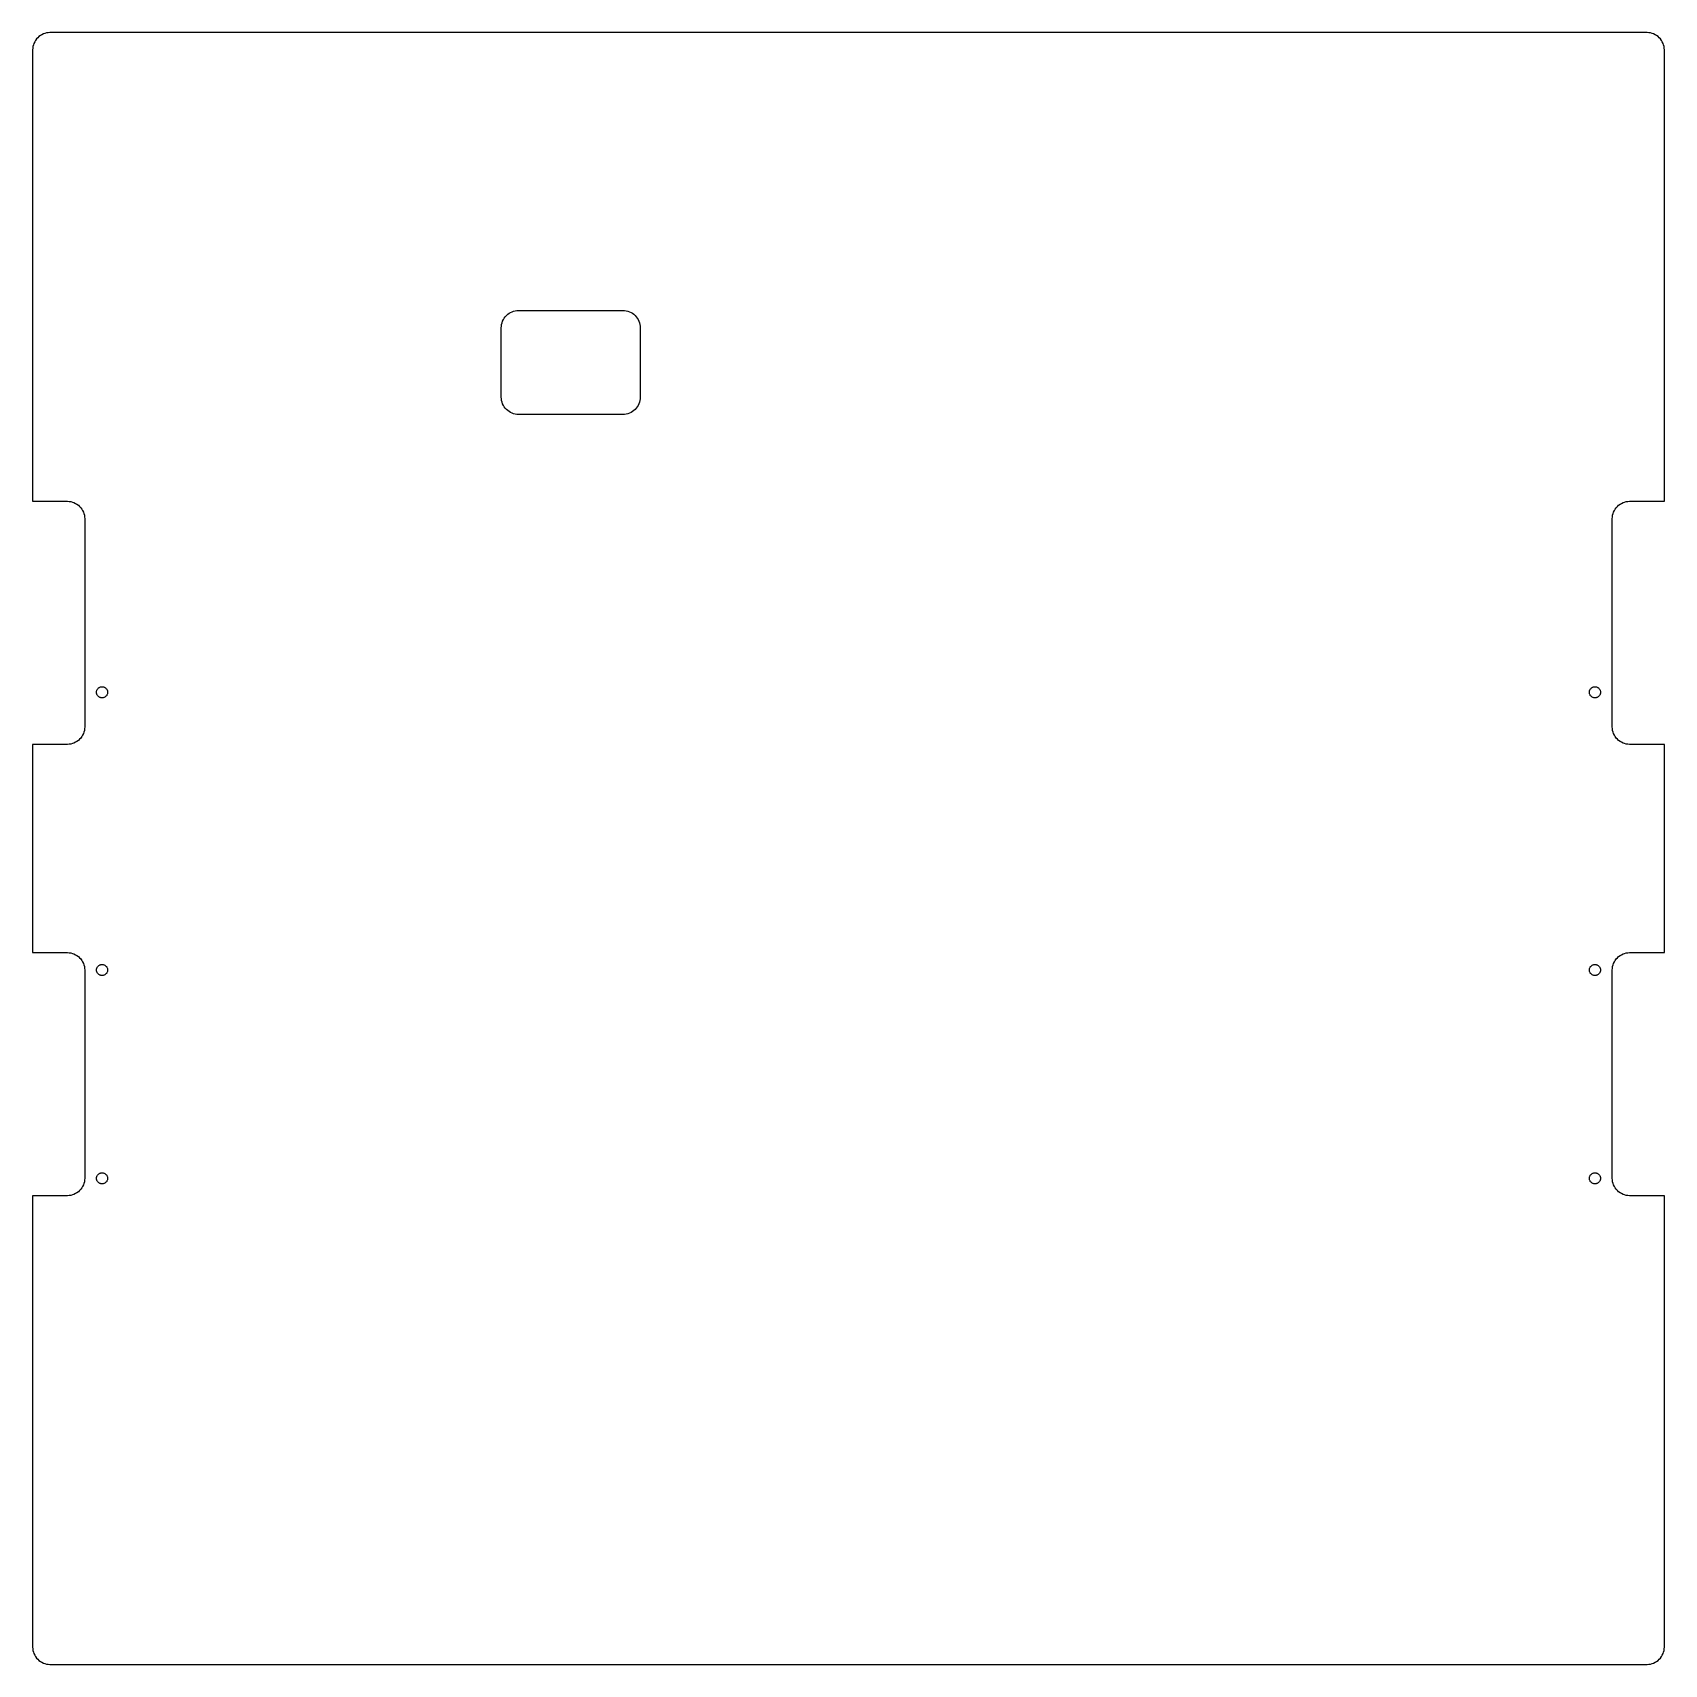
# Model space of a CAD drawing. Header units: metres. Extents: x -235 to 235, y -235 to 235.
import ezdxf

# ---------------------------------------------------------------- set-up
doc = ezdxf.new("R2010")
doc.units = ezdxf.units.M

msp = doc.modelspace()

# ---------------------------------------------------------------- linework, layer by layer
for p, q in [((-230, 235), (-230.49, 234.976)), ((230, 235), (-230, 235)), ((230.49, 234.976), (230, 235)), ((-234.976, 230.49), (-235, 230)), ((-234.904, 230.975), (-234.976, 230.49)), ((-234.785, 231.451), (-234.904, 230.975)), ((-234.619, 231.913), (-234.785, 231.451)), ((-234.41, 232.357), (-234.619, 231.913)), ((-234.157, 232.778), (-234.41, 232.357)), ((-233.865, 233.172), (-234.157, 232.778)), ((-233.536, 233.536), (-233.865, 233.172)), ((-233.172, 233.865), (-233.536, 233.536)), ((-232.778, 234.157), (-233.172, 233.865)), ((-232.357, 234.41), (-232.778, 234.157)), ((-231.913, 234.619), (-232.357, 234.41)), ((-231.451, 234.785), (-231.913, 234.619)), ((-230.975, 234.904), (-231.451, 234.785)), ((-230.49, 234.976), (-230.975, 234.904)), ((230.975, 234.904), (230.49, 234.976)), ((231.451, 234.785), (230.975, 234.904)), ((231.913, 234.619), (231.451, 234.785)), ((232.357, 234.41), (231.913, 234.619)), ((232.778, 234.157), (232.357, 234.41)), ((233.172, 233.865), (232.778, 234.157)), ((233.536, 233.536), (233.172, 233.865)), ((233.865, 233.172), (233.536, 233.536)), ((234.157, 232.778), (233.865, 233.172)), ((234.41, 232.357), (234.157, 232.778)), ((234.619, 231.913), (234.41, 232.357)), ((234.785, 231.451), (234.619, 231.913)), ((234.904, 230.975), (234.785, 231.451)), ((234.976, 230.49), (234.904, 230.975)), ((235, 230), (234.976, 230.49)), ((-235, 230), (-235, 100)), ((235, 100), (235, 230)), ((-100, 150), (-99.9759, 150.49)), ((-99.9759, 150.49), (-99.9039, 150.975)), ((-99.9039, 150.975), (-99.7847, 151.451)), ((-99.7847, 151.451), (-99.6194, 151.913)), ((-99.6194, 151.913), (-99.4096, 152.357)), ((-99.4096, 152.357), (-99.1573, 152.778)), ((-99.1573, 152.778), (-98.8651, 153.172)), ((-98.8651, 153.172), (-98.5355, 153.536)), ((-98.5355, 153.536), (-98.172, 153.865)), ((-98.172, 153.865), (-97.7778, 154.157)), ((-97.7778, 154.157), (-97.357, 154.41)), ((-97.357, 154.41), (-96.9134, 154.619)), ((-96.9134, 154.619), (-96.4514, 154.785)), ((-96.4514, 154.785), (-95.9754, 154.904)), ((-95.9754, 154.904), (-95.4901, 154.976)), ((-95.4901, 154.976), (-95, 155)), ((-95, 155), (-65, 155)), ((-65, 155), (-64.5099, 154.976)), ((-64.5099, 154.976), (-64.0246, 154.904)), ((-64.0246, 154.904), (-63.5486, 154.785)), ((-63.5486, 154.785), (-63.0866, 154.619)), ((-63.0866, 154.619), (-62.643, 154.41)), ((-62.643, 154.41), (-62.2221, 154.157)), ((-62.2221, 154.157), (-61.828, 153.865)), ((-61.828, 153.865), (-61.4645, 153.536)), ((-61.4645, 153.536), (-61.1349, 153.172)), ((-61.1349, 153.172), (-60.8427, 152.778)), ((-60.8427, 152.778), (-60.5904, 152.357)), ((-60.5904, 152.357), (-60.3806, 151.913)), ((-60.3806, 151.913), (-60.2153, 151.451)), ((-60.2153, 151.451), (-60.0961, 150.975)), ((-60.0961, 150.975), (-60.0241, 150.49)), ((-60.0241, 150.49), (-60, 150)), ((-100, 130), (-100, 150)), ((-60, 150), (-60, 130)), ((-99.9759, 129.51), (-100, 130)), ((-99.9039, 129.025), (-99.9759, 129.51)), ((-99.7847, 128.549), (-99.9039, 129.025)), ((-99.6194, 128.087), (-99.7847, 128.549)), ((-99.4096, 127.643), (-99.6194, 128.087)), ((-99.1573, 127.222), (-99.4096, 127.643)), ((-98.8651, 126.828), (-99.1573, 127.222)), ((-60.8427, 127.222), (-61.1349, 126.828)), ((-60.5904, 127.643), (-60.8427, 127.222)), ((-60.3806, 128.087), (-60.5904, 127.643)), ((-60.2153, 128.549), (-60.3806, 128.087)), ((-60.0961, 129.025), (-60.2153, 128.549)), ((-60.0241, 129.51), (-60.0961, 129.025)), ((-60, 130), (-60.0241, 129.51)), ((-98.5355, 126.464), (-98.8651, 126.828)), ((-98.172, 126.135), (-98.5355, 126.464)), ((-97.7778, 125.843), (-98.172, 126.135)), ((-97.357, 125.59), (-97.7778, 125.843)), ((-96.9134, 125.381), (-97.357, 125.59)), ((-96.4514, 125.215), (-96.9134, 125.381)), ((-95.9754, 125.096), (-96.4514, 125.215)), ((-95.4901, 125.024), (-95.9754, 125.096)), ((-95, 125), (-95.4901, 125.024)), ((-65, 125), (-95, 125)), ((-64.5099, 125.024), (-65, 125)), ((-64.0246, 125.096), (-64.5099, 125.024)), ((-63.5486, 125.215), (-64.0246, 125.096)), ((-63.0866, 125.381), (-63.5486, 125.215)), ((-62.643, 125.59), (-63.0866, 125.381)), ((-62.2221, 125.843), (-62.643, 125.59)), ((-61.828, 126.135), (-62.2221, 125.843)), ((-61.4645, 126.464), (-61.828, 126.135)), ((-61.1349, 126.828), (-61.4645, 126.464)), ((-235, 100), (-225, 100)), ((-225, 100), (-224.51, 99.9759)), ((-224.51, 99.9759), (-224.025, 99.9039)), ((-224.025, 99.9039), (-223.549, 99.7847)), ((-223.549, 99.7847), (-223.087, 99.6194)), ((-223.087, 99.6194), (-222.643, 99.4096)), ((-222.643, 99.4096), (-222.222, 99.1573)), ((-222.222, 99.1573), (-221.828, 98.8651)), ((-221.828, 98.8651), (-221.464, 98.5355)), ((221.464, 98.5355), (221.828, 98.8651)), ((221.828, 98.8651), (222.222, 99.1573)), ((222.222, 99.1573), (222.643, 99.4096)), ((222.643, 99.4096), (223.087, 99.6194)), ((223.087, 99.6194), (223.549, 99.7847)), ((223.549, 99.7847), (224.025, 99.9039)), ((224.025, 99.9039), (224.51, 99.9759)), ((224.51, 99.9759), (225, 100)), ((225, 100), (235, 100)), ((-221.464, 98.5355), (-221.135, 98.172)), ((-221.135, 98.172), (-220.843, 97.7778)), ((-220.843, 97.7778), (-220.59, 97.357)), ((-220.59, 97.357), (-220.381, 96.9134)), ((-220.381, 96.9134), (-220.215, 96.4514)), ((-220.215, 96.4514), (-220.096, 95.9754)), ((-220.096, 95.9754), (-220.024, 95.4901)), ((-220.024, 95.4901), (-220, 95)), ((-220, 95), (-220, 35)), ((220, 95), (220.024, 95.4901)), ((220, 35), (220, 95)), ((220.024, 95.4901), (220.096, 95.9754)), ((220.096, 95.9754), (220.215, 96.4514)), ((220.215, 96.4514), (220.381, 96.9134)), ((220.381, 96.9134), (220.59, 97.357)), ((220.59, 97.357), (220.843, 97.7778)), ((220.843, 97.7778), (221.135, 98.172)), ((221.135, 98.172), (221.464, 98.5355)), ((-216.6, 45), (-216.592, 45.1568)), ((-216.592, 44.8432), (-216.6, 45)), ((-216.592, 45.1568), (-216.569, 45.3121)), ((-216.569, 44.6879), (-216.592, 44.8432)), ((-216.569, 45.3121), (-216.531, 45.4644)), ((-216.531, 44.5355), (-216.569, 44.6879)), ((-216.531, 45.4644), (-216.478, 45.6123)), ((-216.478, 44.3877), (-216.531, 44.5355)), ((-216.478, 45.6123), (-216.411, 45.7542)), ((-216.411, 44.2458), (-216.478, 44.3877)), ((-216.411, 45.7542), (-216.33, 45.8889)), ((-216.33, 44.1111), (-216.411, 44.2458)), ((-216.33, 45.8889), (-216.237, 46.015)), ((-216.237, 43.985), (-216.33, 44.1111)), ((-216.237, 46.015), (-216.131, 46.1314)), ((-216.131, 43.8686), (-216.237, 43.985)), ((-216.131, 46.1314), (-216.015, 46.2368)), ((-216.015, 43.7632), (-216.131, 43.8686)), ((-216.015, 46.2368), (-215.889, 46.3304)), ((-215.889, 43.6696), (-216.015, 43.7632)), ((-215.889, 46.3304), (-215.754, 46.4111)), ((-215.754, 43.5889), (-215.889, 43.6696)), ((-215.754, 46.4111), (-215.612, 46.4782)), ((-215.612, 43.5218), (-215.754, 43.5889)), ((-215.612, 46.4782), (-215.464, 46.5311)), ((-215.464, 43.4689), (-215.612, 43.5218)), ((-215.464, 46.5311), (-215.312, 46.5692)), ((-215.312, 43.4307), (-215.464, 43.4689)), ((-215.312, 46.5692), (-215.157, 46.5923)), ((-215.157, 43.4077), (-215.312, 43.4307)), ((-215.157, 46.5923), (-215, 46.6)), ((-215, 43.4), (-215.157, 43.4077)), ((-215, 46.6), (-214.843, 46.5923)), ((-214.843, 43.4077), (-215, 43.4)), ((-214.843, 46.5923), (-214.688, 46.5692)), ((-214.688, 43.4307), (-214.843, 43.4077)), ((-214.688, 46.5692), (-214.536, 46.5311)), ((-214.536, 43.4689), (-214.688, 43.4307)), ((-214.536, 46.5311), (-214.388, 46.4782)), ((-214.388, 43.5218), (-214.536, 43.4689)), ((-214.388, 46.4782), (-214.246, 46.4111)), ((-214.246, 43.5889), (-214.388, 43.5218)), ((-214.246, 46.4111), (-214.111, 46.3304)), ((-214.111, 43.6696), (-214.246, 43.5889)), ((-214.111, 46.3304), (-213.985, 46.2368)), ((-213.985, 43.7632), (-214.111, 43.6696)), ((-213.985, 46.2368), (-213.869, 46.1314)), ((-213.869, 43.8686), (-213.985, 43.7632)), ((-213.869, 46.1314), (-213.763, 46.015)), ((-213.763, 43.985), (-213.869, 43.8686)), ((-213.763, 46.015), (-213.67, 45.8889)), ((-213.67, 44.1111), (-213.763, 43.985)), ((-213.67, 45.8889), (-213.589, 45.7542)), ((-213.589, 44.2458), (-213.67, 44.1111)), ((-213.589, 45.7542), (-213.522, 45.6123)), ((-213.522, 44.3877), (-213.589, 44.2458)), ((-213.522, 45.6123), (-213.469, 45.4644)), ((-213.469, 44.5355), (-213.522, 44.3877)), ((-213.469, 45.4644), (-213.431, 45.3121)), ((-213.431, 44.6879), (-213.469, 44.5355)), ((-213.431, 45.3121), (-213.408, 45.1568)), ((-213.408, 44.8432), (-213.431, 44.6879)), ((-213.408, 45.1568), (-213.4, 45)), ((-213.4, 45), (-213.408, 44.8432)), ((213.4, 45), (213.408, 45.1568)), ((213.408, 44.8432), (213.4, 45)), ((213.408, 45.1568), (213.431, 45.3121)), ((213.431, 44.6879), (213.408, 44.8432)), ((213.431, 45.3121), (213.469, 45.4644)), ((213.469, 44.5355), (213.431, 44.6879)), ((213.469, 45.4644), (213.522, 45.6123)), ((213.522, 44.3877), (213.469, 44.5355)), ((213.522, 45.6123), (213.589, 45.7542)), ((213.589, 44.2458), (213.522, 44.3877)), ((213.589, 45.7542), (213.67, 45.8889)), ((213.67, 44.1111), (213.589, 44.2458)), ((213.67, 45.8889), (213.763, 46.015)), ((213.763, 43.985), (213.67, 44.1111)), ((213.763, 46.015), (213.869, 46.1314)), ((213.869, 43.8686), (213.763, 43.985)), ((213.869, 46.1314), (213.985, 46.2368)), ((213.985, 43.7632), (213.869, 43.8686)), ((213.985, 46.2368), (214.111, 46.3304)), ((214.111, 43.6696), (213.985, 43.7632)), ((214.111, 46.3304), (214.246, 46.4111)), ((214.246, 43.5889), (214.111, 43.6696)), ((214.246, 46.4111), (214.388, 46.4782)), ((214.388, 43.5218), (214.246, 43.5889)), ((214.388, 46.4782), (214.536, 46.5311)), ((214.536, 43.4689), (214.388, 43.5218)), ((214.536, 46.5311), (214.688, 46.5692)), ((214.688, 43.4307), (214.536, 43.4689)), ((214.688, 46.5692), (214.843, 46.5923)), ((214.843, 43.4077), (214.688, 43.4307)), ((214.843, 46.5923), (215, 46.6)), ((215, 43.4), (214.843, 43.4077)), ((215, 46.6), (215.157, 46.5923)), ((215.157, 43.4077), (215, 43.4)), ((215.157, 46.5923), (215.312, 46.5692)), ((215.312, 43.4307), (215.157, 43.4077)), ((215.312, 46.5692), (215.464, 46.5311)), ((215.464, 43.4689), (215.312, 43.4307)), ((215.464, 46.5311), (215.612, 46.4782)), ((215.612, 43.5218), (215.464, 43.4689)), ((215.612, 46.4782), (215.754, 46.4111)), ((215.754, 43.5889), (215.612, 43.5218)), ((215.754, 46.4111), (215.889, 46.3304)), ((215.889, 43.6696), (215.754, 43.5889)), ((215.889, 46.3304), (216.015, 46.2368)), ((216.015, 43.7632), (215.889, 43.6696)), ((216.015, 46.2368), (216.131, 46.1314)), ((216.131, 43.8686), (216.015, 43.7632)), ((216.131, 46.1314), (216.237, 46.015)), ((216.237, 43.985), (216.131, 43.8686)), ((216.237, 46.015), (216.33, 45.8889)), ((216.33, 44.1111), (216.237, 43.985)), ((216.33, 45.8889), (216.411, 45.7542)), ((216.411, 44.2458), (216.33, 44.1111)), ((216.411, 45.7542), (216.478, 45.6123)), ((216.478, 44.3877), (216.411, 44.2458)), ((216.478, 45.6123), (216.531, 45.4644)), ((216.531, 44.5355), (216.478, 44.3877)), ((216.531, 45.4644), (216.569, 45.3121)), ((216.569, 44.6879), (216.531, 44.5355)), ((216.569, 45.3121), (216.592, 45.1568)), ((216.592, 44.8432), (216.569, 44.6879)), ((216.592, 45.1568), (216.6, 45)), ((216.6, 45), (216.592, 44.8432)), ((-220.381, 33.0866), (-220.59, 32.643)), ((-220.215, 33.5486), (-220.381, 33.0866)), ((-220.096, 34.0245), (-220.215, 33.5486)), ((-220.024, 34.5099), (-220.096, 34.0245)), ((-220, 35), (-220.024, 34.5099)), ((220.024, 34.5099), (220, 35)), ((220.096, 34.0245), (220.024, 34.5099)), ((220.215, 33.5486), (220.096, 34.0245)), ((220.381, 33.0866), (220.215, 33.5486)), ((220.59, 32.643), (220.381, 33.0866)), ((-225, 30), (-235, 30)), ((-235, 30), (-235, -30)), ((-224.51, 30.0241), (-225, 30)), ((-224.025, 30.0961), (-224.51, 30.0241)), ((-223.549, 30.2153), (-224.025, 30.0961)), ((-223.087, 30.3806), (-223.549, 30.2153)), ((-222.643, 30.5904), (-223.087, 30.3806)), ((-222.222, 30.8427), (-222.643, 30.5904)), ((-221.828, 31.1349), (-222.222, 30.8427)), ((-221.464, 31.4645), (-221.828, 31.1349)), ((-221.135, 31.828), (-221.464, 31.4645)), ((-220.843, 32.2221), (-221.135, 31.828)), ((-220.59, 32.643), (-220.843, 32.2221)), ((220.843, 32.2221), (220.59, 32.643)), ((221.135, 31.828), (220.843, 32.2221)), ((221.464, 31.4645), (221.135, 31.828)), ((221.828, 31.1349), (221.464, 31.4645)), ((222.222, 30.8427), (221.828, 31.1349)), ((222.643, 30.5904), (222.222, 30.8427)), ((223.087, 30.3806), (222.643, 30.5904)), ((223.549, 30.2153), (223.087, 30.3806)), ((224.025, 30.0961), (223.549, 30.2153)), ((224.51, 30.0241), (224.025, 30.0961)), ((225, 30), (224.51, 30.0241)), ((235, 30), (225, 30)), ((235, -30), (235, 30)), ((-235, -30), (-225, -30)), ((-225, -30), (-224.51, -30.0241)), ((-224.51, -30.0241), (-224.025, -30.0961)), ((-224.025, -30.0961), (-223.549, -30.2153)), ((-223.549, -30.2153), (-223.087, -30.3806)), ((-223.087, -30.3806), (-222.643, -30.5904)), ((-222.643, -30.5904), (-222.222, -30.8427)), ((-222.222, -30.8427), (-221.828, -31.1349)), ((-221.828, -31.1349), (-221.464, -31.4645)), ((-221.464, -31.4645), (-221.135, -31.828)), ((-221.135, -31.828), (-220.843, -32.2221)), ((-220.843, -32.2221), (-220.59, -32.643)), ((-220.59, -32.643), (-220.381, -33.0866)), ((220.381, -33.0866), (220.59, -32.643)), ((220.59, -32.643), (220.843, -32.2221)), ((220.843, -32.2221), (221.135, -31.828)), ((221.135, -31.828), (221.464, -31.4645)), ((221.464, -31.4645), (221.828, -31.1349)), ((221.828, -31.1349), (222.222, -30.8427)), ((222.222, -30.8427), (222.643, -30.5904)), ((222.643, -30.5904), (223.087, -30.3806)), ((223.087, -30.3806), (223.549, -30.2153)), ((223.549, -30.2153), (224.025, -30.0961)), ((224.025, -30.0961), (224.51, -30.0241)), ((224.51, -30.0241), (225, -30)), ((225, -30), (235, -30)), ((-220.381, -33.0866), (-220.215, -33.5486)), ((-220.215, -33.5486), (-220.096, -34.0245)), ((-220.096, -34.0245), (-220.024, -34.5099)), ((-220.024, -34.5099), (-220, -35)), ((-220, -35), (-220, -95)), ((-216.6, -35), (-216.592, -34.8432)), ((-216.592, -35.1568), (-216.6, -35)), ((-216.592, -34.8432), (-216.569, -34.6879)), ((-216.569, -35.3121), (-216.592, -35.1568)), ((-216.569, -34.6879), (-216.531, -34.5355)), ((-216.531, -35.4644), (-216.569, -35.3121)), ((-216.531, -34.5355), (-216.478, -34.3877)), ((-216.478, -35.6123), (-216.531, -35.4644)), ((-216.478, -34.3877), (-216.411, -34.2458)), ((-216.411, -35.7542), (-216.478, -35.6123)), ((-216.411, -34.2458), (-216.33, -34.1111)), ((-216.33, -35.8889), (-216.411, -35.7542)), ((-216.33, -34.1111), (-216.237, -33.985)), ((-216.237, -36.015), (-216.33, -35.8889)), ((-216.237, -33.985), (-216.131, -33.8686)), ((-216.131, -36.1314), (-216.237, -36.015)), ((-216.131, -33.8686), (-216.015, -33.7632)), ((-216.015, -36.2368), (-216.131, -36.1314)), ((-216.015, -33.7632), (-215.889, -33.6696)), ((-215.889, -36.3304), (-216.015, -36.2368)), ((-215.889, -33.6696), (-215.754, -33.5889)), ((-215.754, -36.4111), (-215.889, -36.3304)), ((-215.754, -33.5889), (-215.612, -33.5218)), ((-215.612, -36.4782), (-215.754, -36.4111)), ((-215.612, -33.5218), (-215.464, -33.4689)), ((-215.464, -36.5311), (-215.612, -36.4782)), ((-215.464, -33.4689), (-215.312, -33.4307)), ((-215.312, -36.5692), (-215.464, -36.5311)), ((-215.312, -33.4307), (-215.157, -33.4077)), ((-215.157, -36.5923), (-215.312, -36.5692)), ((-215.157, -33.4077), (-215, -33.4)), ((-215, -36.6), (-215.157, -36.5923)), ((-215, -33.4), (-214.843, -33.4077)), ((-214.843, -36.5923), (-215, -36.6)), ((-214.843, -33.4077), (-214.688, -33.4307)), ((-214.688, -36.5692), (-214.843, -36.5923)), ((-214.688, -33.4307), (-214.536, -33.4689)), ((-214.536, -36.5311), (-214.688, -36.5692)), ((-214.536, -33.4689), (-214.388, -33.5218)), ((-214.388, -36.4782), (-214.536, -36.5311)), ((-214.388, -33.5218), (-214.246, -33.5889)), ((-214.246, -36.4111), (-214.388, -36.4782)), ((-214.246, -33.5889), (-214.111, -33.6696)), ((-214.111, -36.3304), (-214.246, -36.4111)), ((-214.111, -33.6696), (-213.985, -33.7632)), ((-213.985, -36.2368), (-214.111, -36.3304)), ((-213.985, -33.7632), (-213.869, -33.8686)), ((-213.869, -36.1314), (-213.985, -36.2368)), ((-213.869, -33.8686), (-213.763, -33.985)), ((-213.763, -36.015), (-213.869, -36.1314)), ((-213.763, -33.985), (-213.67, -34.1111)), ((-213.67, -35.8889), (-213.763, -36.015)), ((-213.67, -34.1111), (-213.589, -34.2458)), ((-213.589, -35.7542), (-213.67, -35.8889)), ((-213.589, -34.2458), (-213.522, -34.3877)), ((-213.522, -35.6123), (-213.589, -35.7542)), ((-213.522, -34.3877), (-213.469, -34.5355)), ((-213.469, -35.4644), (-213.522, -35.6123)), ((-213.469, -34.5355), (-213.431, -34.6879)), ((-213.431, -35.3121), (-213.469, -35.4644)), ((-213.431, -34.6879), (-213.408, -34.8432)), ((-213.408, -35.1568), (-213.431, -35.3121)), ((-213.408, -34.8432), (-213.4, -35)), ((-213.4, -35), (-213.408, -35.1568)), ((213.4, -35), (213.408, -34.8432)), ((213.408, -35.1568), (213.4, -35)), ((213.408, -34.8432), (213.431, -34.6879)), ((213.431, -35.3121), (213.408, -35.1568)), ((213.431, -34.6879), (213.469, -34.5355)), ((213.469, -35.4644), (213.431, -35.3121)), ((213.469, -34.5355), (213.522, -34.3877)), ((213.522, -35.6123), (213.469, -35.4644)), ((213.522, -34.3877), (213.589, -34.2458)), ((213.589, -35.7542), (213.522, -35.6123)), ((213.589, -34.2458), (213.67, -34.1111)), ((213.67, -35.8889), (213.589, -35.7542)), ((213.67, -34.1111), (213.763, -33.985)), ((213.763, -36.015), (213.67, -35.8889)), ((213.763, -33.985), (213.869, -33.8686)), ((213.869, -36.1314), (213.763, -36.015)), ((213.869, -33.8686), (213.985, -33.7632)), ((213.985, -36.2368), (213.869, -36.1314)), ((213.985, -33.7632), (214.111, -33.6696)), ((214.111, -36.3304), (213.985, -36.2368)), ((214.111, -33.6696), (214.246, -33.5889)), ((214.246, -36.4111), (214.111, -36.3304)), ((214.246, -33.5889), (214.388, -33.5218)), ((214.388, -36.4782), (214.246, -36.4111)), ((214.388, -33.5218), (214.536, -33.4689)), ((214.536, -36.5311), (214.388, -36.4782)), ((214.536, -33.4689), (214.688, -33.4307)), ((214.688, -36.5692), (214.536, -36.5311)), ((214.688, -33.4307), (214.843, -33.4077)), ((214.843, -36.5923), (214.688, -36.5692)), ((214.843, -33.4077), (215, -33.4)), ((215, -36.6), (214.843, -36.5923)), ((215, -33.4), (215.157, -33.4077)), ((215.157, -36.5923), (215, -36.6)), ((215.157, -33.4077), (215.312, -33.4307)), ((215.312, -36.5692), (215.157, -36.5923)), ((215.312, -33.4307), (215.464, -33.4689)), ((215.464, -36.5311), (215.312, -36.5692)), ((215.464, -33.4689), (215.612, -33.5218)), ((215.612, -36.4782), (215.464, -36.5311)), ((215.612, -33.5218), (215.754, -33.5889)), ((215.754, -36.4111), (215.612, -36.4782)), ((215.754, -33.5889), (215.889, -33.6696)), ((215.889, -36.3304), (215.754, -36.4111)), ((215.889, -33.6696), (216.015, -33.7632)), ((216.015, -36.2368), (215.889, -36.3304)), ((216.015, -33.7632), (216.131, -33.8686)), ((216.131, -36.1314), (216.015, -36.2368)), ((216.131, -33.8686), (216.237, -33.985)), ((216.237, -36.015), (216.131, -36.1314)), ((216.237, -33.985), (216.33, -34.1111)), ((216.33, -35.8889), (216.237, -36.015)), ((216.33, -34.1111), (216.411, -34.2458)), ((216.411, -35.7542), (216.33, -35.8889)), ((216.411, -34.2458), (216.478, -34.3877)), ((216.478, -35.6123), (216.411, -35.7542)), ((216.478, -34.3877), (216.531, -34.5355)), ((216.531, -35.4644), (216.478, -35.6123)), ((216.531, -34.5355), (216.569, -34.6879)), ((216.569, -35.3121), (216.531, -35.4644)), ((216.569, -34.6879), (216.592, -34.8432)), ((216.592, -35.1568), (216.569, -35.3121)), ((216.592, -34.8432), (216.6, -35)), ((216.6, -35), (216.592, -35.1568)), ((220, -35), (220.024, -34.5099)), ((220, -95), (220, -35)), ((220.024, -34.5099), (220.096, -34.0245)), ((220.096, -34.0245), (220.215, -33.5486)), ((220.215, -33.5486), (220.381, -33.0866)), ((-216.33, -94.1111), (-216.237, -93.985)), ((-216.237, -93.985), (-216.131, -93.8686)), ((-216.131, -93.8686), (-216.015, -93.7632)), ((-216.015, -93.7632), (-215.889, -93.6696)), ((-215.889, -93.6696), (-215.754, -93.5889)), ((-215.754, -93.5889), (-215.612, -93.5218)), ((-215.612, -93.5218), (-215.464, -93.4689)), ((-215.464, -93.4689), (-215.312, -93.4307)), ((-215.312, -93.4307), (-215.157, -93.4077)), ((-215.157, -93.4077), (-215, -93.4)), ((-215, -93.4), (-214.843, -93.4077)), ((-214.843, -93.4077), (-214.688, -93.4307)), ((-214.688, -93.4307), (-214.536, -93.4689)), ((-214.536, -93.4689), (-214.388, -93.5218)), ((-214.388, -93.5218), (-214.246, -93.5889)), ((-214.246, -93.5889), (-214.111, -93.6696)), ((-214.111, -93.6696), (-213.985, -93.7632)), ((-213.985, -93.7632), (-213.869, -93.8686)), ((-213.869, -93.8686), (-213.763, -93.985)), ((-213.763, -93.985), (-213.67, -94.1111)), ((213.67, -94.1111), (213.763, -93.985)), ((213.763, -93.985), (213.869, -93.8686)), ((213.869, -93.8686), (213.985, -93.7632)), ((213.985, -93.7632), (214.111, -93.6696)), ((214.111, -93.6696), (214.246, -93.5889)), ((214.246, -93.5889), (214.388, -93.5218)), ((214.388, -93.5218), (214.536, -93.4689)), ((214.536, -93.4689), (214.688, -93.4307)), ((214.688, -93.4307), (214.843, -93.4077)), ((214.843, -93.4077), (215, -93.4)), ((215, -93.4), (215.157, -93.4077)), ((215.157, -93.4077), (215.312, -93.4307)), ((215.312, -93.4307), (215.464, -93.4689)), ((215.464, -93.4689), (215.612, -93.5218)), ((215.612, -93.5218), (215.754, -93.5889)), ((215.754, -93.5889), (215.889, -93.6696)), ((215.889, -93.6696), (216.015, -93.7632)), ((216.015, -93.7632), (216.131, -93.8686)), ((216.131, -93.8686), (216.237, -93.985)), ((216.237, -93.985), (216.33, -94.1111)), ((-221.464, -98.5355), (-221.828, -98.8651)), ((-221.135, -98.172), (-221.464, -98.5355)), ((-220.843, -97.7778), (-221.135, -98.172)), ((-220.59, -97.357), (-220.843, -97.7778)), ((-220.381, -96.9134), (-220.59, -97.357)), ((-220.215, -96.4514), (-220.381, -96.9134)), ((-220.096, -95.9754), (-220.215, -96.4514)), ((-220.024, -95.4901), (-220.096, -95.9754)), ((-220, -95), (-220.024, -95.4901)), ((-216.6, -95), (-216.592, -94.8432)), ((-216.592, -95.1568), (-216.6, -95)), ((-216.592, -94.8432), (-216.569, -94.6879)), ((-216.569, -95.3121), (-216.592, -95.1568)), ((-216.569, -94.6879), (-216.531, -94.5355)), ((-216.531, -95.4644), (-216.569, -95.3121)), ((-216.531, -94.5355), (-216.478, -94.3877)), ((-216.478, -95.6123), (-216.531, -95.4644)), ((-216.478, -94.3877), (-216.411, -94.2458)), ((-216.411, -95.7542), (-216.478, -95.6123)), ((-216.411, -94.2458), (-216.33, -94.1111)), ((-216.33, -95.8889), (-216.411, -95.7542)), ((-216.237, -96.015), (-216.33, -95.8889)), ((-216.131, -96.1314), (-216.237, -96.015)), ((-216.015, -96.2368), (-216.131, -96.1314)), ((-215.889, -96.3304), (-216.015, -96.2368)), ((-215.754, -96.4111), (-215.889, -96.3304)), ((-215.612, -96.4782), (-215.754, -96.4111)), ((-215.464, -96.5311), (-215.612, -96.4782)), ((-215.312, -96.5693), (-215.464, -96.5311)), ((-215.157, -96.5923), (-215.312, -96.5693)), ((-215, -96.6), (-215.157, -96.5923)), ((-214.843, -96.5923), (-215, -96.6)), ((-214.688, -96.5693), (-214.843, -96.5923)), ((-214.536, -96.5311), (-214.688, -96.5693)), ((-214.388, -96.4782), (-214.536, -96.5311)), ((-214.246, -96.4111), (-214.388, -96.4782)), ((-214.111, -96.3304), (-214.246, -96.4111)), ((-213.985, -96.2368), (-214.111, -96.3304)), ((-213.869, -96.1314), (-213.985, -96.2368)), ((-213.763, -96.015), (-213.869, -96.1314)), ((-213.67, -95.8889), (-213.763, -96.015)), ((-213.67, -94.1111), (-213.589, -94.2458)), ((-213.589, -95.7542), (-213.67, -95.8889)), ((-213.589, -94.2458), (-213.522, -94.3877)), ((-213.522, -95.6123), (-213.589, -95.7542)), ((-213.522, -94.3877), (-213.469, -94.5355)), ((-213.469, -95.4644), (-213.522, -95.6123)), ((-213.469, -94.5355), (-213.431, -94.6879)), ((-213.431, -95.3121), (-213.469, -95.4644)), ((-213.431, -94.6879), (-213.408, -94.8432)), ((-213.408, -95.1568), (-213.431, -95.3121)), ((-213.408, -94.8432), (-213.4, -95)), ((-213.4, -95), (-213.408, -95.1568)), ((213.4, -95), (213.408, -94.8432)), ((213.408, -95.1568), (213.4, -95)), ((213.408, -94.8432), (213.431, -94.6879)), ((213.431, -95.3121), (213.408, -95.1568)), ((213.431, -94.6879), (213.469, -94.5355)), ((213.469, -95.4644), (213.431, -95.3121)), ((213.469, -94.5355), (213.522, -94.3877)), ((213.522, -95.6123), (213.469, -95.4644)), ((213.522, -94.3877), (213.589, -94.2458)), ((213.589, -95.7542), (213.522, -95.6123)), ((213.589, -94.2458), (213.67, -94.1111)), ((213.67, -95.8889), (213.589, -95.7542)), ((213.763, -96.015), (213.67, -95.8889)), ((213.869, -96.1314), (213.763, -96.015)), ((213.985, -96.2368), (213.869, -96.1314)), ((214.111, -96.3304), (213.985, -96.2368)), ((214.246, -96.4111), (214.111, -96.3304)), ((214.388, -96.4782), (214.246, -96.4111)), ((214.536, -96.5311), (214.388, -96.4782)), ((214.688, -96.5693), (214.536, -96.5311)), ((214.843, -96.5923), (214.688, -96.5693)), ((215, -96.6), (214.843, -96.5923)), ((215.157, -96.5923), (215, -96.6)), ((215.312, -96.5693), (215.157, -96.5923)), ((215.464, -96.5311), (215.312, -96.5693)), ((215.612, -96.4782), (215.464, -96.5311)), ((215.754, -96.4111), (215.612, -96.4782)), ((215.889, -96.3304), (215.754, -96.4111)), ((216.015, -96.2368), (215.889, -96.3304)), ((216.131, -96.1314), (216.015, -96.2368)), ((216.237, -96.015), (216.131, -96.1314)), ((216.33, -95.8889), (216.237, -96.015)), ((216.33, -94.1111), (216.411, -94.2458)), ((216.411, -95.7542), (216.33, -95.8889)), ((216.411, -94.2458), (216.478, -94.3877)), ((216.478, -95.6123), (216.411, -95.7542)), ((216.478, -94.3877), (216.531, -94.5355)), ((216.531, -95.4644), (216.478, -95.6123)), ((216.531, -94.5355), (216.569, -94.6879)), ((216.569, -95.3121), (216.531, -95.4644)), ((216.569, -94.6879), (216.592, -94.8432)), ((216.592, -95.1568), (216.569, -95.3121)), ((216.592, -94.8432), (216.6, -95)), ((216.6, -95), (216.592, -95.1568)), ((220.024, -95.4901), (220, -95)), ((220.096, -95.9754), (220.024, -95.4901)), ((220.215, -96.4514), (220.096, -95.9754)), ((220.381, -96.9134), (220.215, -96.4514)), ((220.59, -97.357), (220.381, -96.9134)), ((220.843, -97.7778), (220.59, -97.357)), ((221.135, -98.172), (220.843, -97.7778)), ((221.464, -98.5355), (221.135, -98.172)), ((221.828, -98.8651), (221.464, -98.5355)), ((-225, -100), (-235, -100)), ((-235, -100), (-235, -230)), ((-224.51, -99.9759), (-225, -100)), ((-224.025, -99.9039), (-224.51, -99.9759)), ((-223.549, -99.7847), (-224.025, -99.9039)), ((-223.087, -99.6194), (-223.549, -99.7847)), ((-222.643, -99.4096), (-223.087, -99.6194)), ((-222.222, -99.1573), (-222.643, -99.4096)), ((-221.828, -98.8651), (-222.222, -99.1573)), ((222.222, -99.1573), (221.828, -98.8651)), ((222.643, -99.4096), (222.222, -99.1573)), ((223.087, -99.6194), (222.643, -99.4096)), ((223.549, -99.7847), (223.087, -99.6194)), ((224.025, -99.9039), (223.549, -99.7847)), ((224.51, -99.9759), (224.025, -99.9039)), ((225, -100), (224.51, -99.9759)), ((235, -100), (225, -100)), ((235, -230), (235, -100)), ((-235, -230), (-234.976, -230.49)), ((234.976, -230.49), (235, -230)), ((-234.976, -230.49), (-234.904, -230.975)), ((-234.904, -230.975), (-234.785, -231.451)), ((-234.785, -231.451), (-234.619, -231.913)), ((-234.619, -231.913), (-234.41, -232.357)), ((-234.41, -232.357), (-234.157, -232.778)), ((-234.157, -232.778), (-233.865, -233.172)), ((-233.865, -233.172), (-233.536, -233.536)), ((-233.536, -233.536), (-233.172, -233.865)), ((-233.172, -233.865), (-232.778, -234.157)), ((-232.778, -234.157), (-232.357, -234.41)), ((-232.357, -234.41), (-231.913, -234.619)), ((-231.913, -234.619), (-231.451, -234.785)), ((-231.451, -234.785), (-230.975, -234.904)), ((-230.975, -234.904), (-230.49, -234.976)), ((-230.49, -234.976), (-230, -235)), ((-230, -235), (230, -235)), ((230, -235), (230.49, -234.976)), ((230.49, -234.976), (230.975, -234.904)), ((230.975, -234.904), (231.451, -234.785)), ((231.451, -234.785), (231.913, -234.619)), ((231.913, -234.619), (232.357, -234.41)), ((232.357, -234.41), (232.778, -234.157)), ((232.778, -234.157), (233.172, -233.865)), ((233.172, -233.865), (233.536, -233.536)), ((233.536, -233.536), (233.865, -233.172)), ((233.865, -233.172), (234.157, -232.778)), ((234.157, -232.778), (234.41, -232.357)), ((234.41, -232.357), (234.619, -231.913)), ((234.619, -231.913), (234.785, -231.451)), ((234.785, -231.451), (234.904, -230.975)), ((234.904, -230.975), (234.976, -230.49))]:
    msp.add_line(p, q)

doc.saveas('drawing.dxf')
